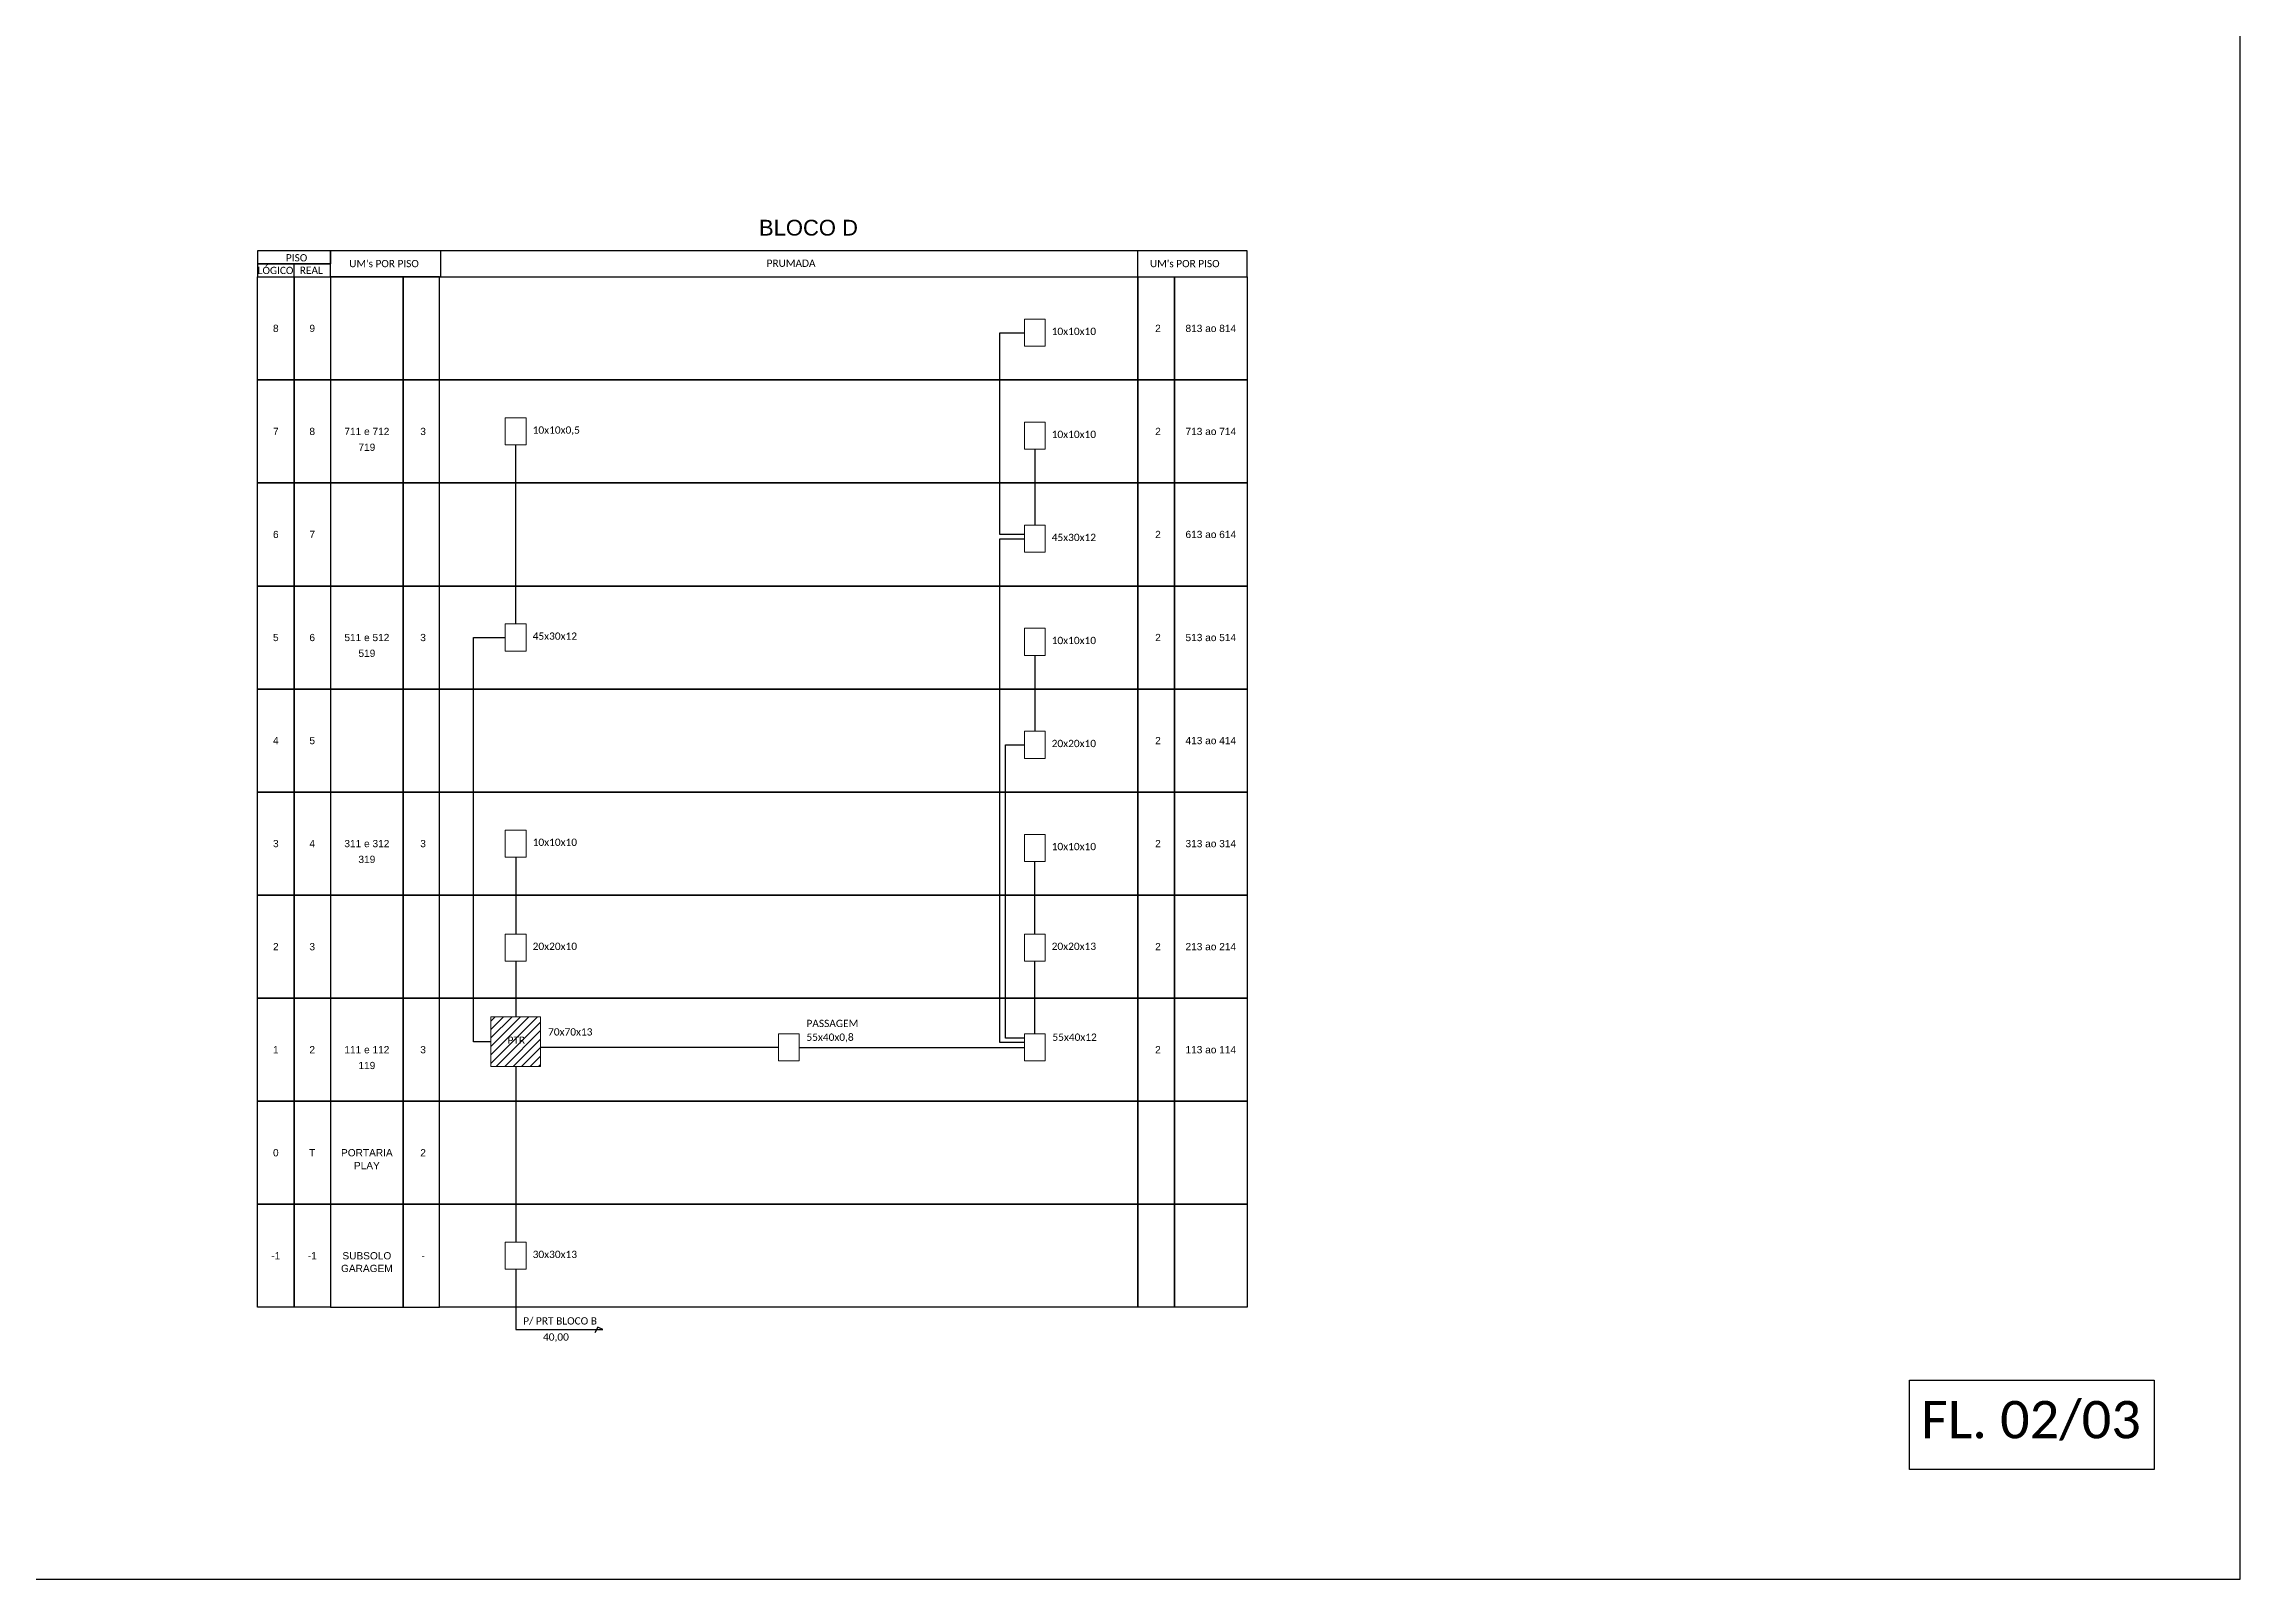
# Model space of a CAD drawing. Extents: x -89 to 749, y -559 to 1299.
# Drawn here: x 330.5 to 749.2, y 77.4 to 370.1 of the extents above; entities that cross this region are included whole.
import ezdxf
from ezdxf.enums import TextEntityAlignment as Align

# ---------------------------------------------------------------- set-up
doc = ezdxf.new("R2010")
doc.units = 0
doc.styles.add('ARIAL', font='arial.ttf')
doc.styles.add('WMF-Calibri0', font='CALIBRI.TTF')

msp = doc.modelspace()

# ---------------------------------------------------------------- hatches: boundary and pattern name
h = msp.add_hatch()
h.set_pattern_fill('ANSI31', color=1, scale=0.36)
h.set_pattern_definition([(45, (14.8991, 1787.3284), (-0.80822305, 0.80822305), [])])
h.paths.add_polyline_path([(425.22, 184.57), (415.73, 184.57), (415.73, 175.09), (425.22, 175.09)])
h.paths.add_polyline_path([(418.58, 179.07), (422.66, 179.07), (422.66, 181.16), (418.58, 181.16)], flags=24)

# ---------------------------------------------------------------- linework, layer by layer
for points in [[(-89.32, 77.37), (749.25, 77.37), (749.25, 671.37), (-89.32, 671.37), (-89.32, 77.37)], [(378.2, 325.65), (378.2, 328.12)], [(385.14, 325.65), (559.94, 325.65), (559.94, 330.59), (385.14, 330.59), (385.14, 330.59), (385.14, 328.12)], [(406.18, 325.65), (406.18, 330.59)], [(539.1, 325.65), (539.1, 330.59)]]:
    msp.add_lwpolyline(points)
for points in [[(371.25, 328.12), (385.14, 328.12), (385.14, 330.59), (371.25, 330.59)], [(371.25, 325.65), (385.14, 325.65), (385.14, 328.12), (371.25, 328.12)], [(371.25, 325.65), (378.2, 325.65), (378.2, 306), (371.25, 306)], [(378.2, 325.65), (385.14, 325.65), (385.14, 306), (378.2, 306)], [(399.03, 325.65), (385.14, 325.65), (385.14, 306), (399.03, 306)], [(405.97, 325.65), (399.03, 325.65), (399.03, 306), (405.97, 306)], [(405.97, 325.65), (539.11, 325.65), (539.11, 306), (405.97, 306)], [(539.11, 325.65), (546.05, 325.65), (546.05, 306), (539.11, 306)], [(546.05, 325.65), (559.94, 325.65), (559.94, 306), (546.05, 306)], [(371.25, 306), (378.2, 306), (378.2, 286.36), (371.25, 286.36)], [(378.2, 306), (385.14, 306), (385.14, 286.36), (378.2, 286.36)], [(399.03, 306), (385.14, 306), (385.14, 286.36), (399.03, 286.36)], [(405.97, 306), (399.03, 306), (399.03, 286.36), (405.97, 286.36)], [(405.97, 306), (539.11, 306), (539.11, 286.36), (405.97, 286.36)], [(539.11, 306), (546.05, 306), (546.05, 286.36), (539.11, 286.36)], [(546.05, 306), (559.94, 306), (559.94, 286.36), (546.05, 286.36)], [(371.25, 286.36), (378.2, 286.36), (378.2, 266.71), (371.25, 266.71)], [(378.2, 286.36), (385.14, 286.36), (385.14, 266.71), (378.2, 266.71)], [(399.03, 286.36), (385.14, 286.36), (385.14, 266.71), (399.03, 266.71)], [(405.97, 286.36), (399.03, 286.36), (399.03, 266.71), (405.97, 266.71)], [(405.97, 286.36), (539.11, 286.36), (539.11, 266.71), (405.97, 266.71)], [(539.11, 286.36), (546.05, 286.36), (546.05, 266.71), (539.11, 266.71)], [(546.05, 286.36), (559.94, 286.36), (559.94, 266.71), (546.05, 266.71)], [(371.25, 266.71), (378.2, 266.71), (378.2, 247.07), (371.25, 247.07)], [(378.2, 266.71), (385.14, 266.71), (385.14, 247.07), (378.2, 247.07)], [(399.03, 266.71), (385.14, 266.71), (385.14, 247.07), (399.03, 247.07)], [(405.97, 266.71), (399.03, 266.71), (399.03, 247.07), (405.97, 247.07)], [(405.97, 266.71), (539.11, 266.71), (539.11, 247.07), (405.97, 247.07)], [(539.11, 266.71), (546.05, 266.71), (546.05, 247.07), (539.11, 247.07)], [(546.05, 266.71), (559.94, 266.71), (559.94, 247.07), (546.05, 247.07)], [(371.25, 247.07), (378.2, 247.07), (378.2, 227.42), (371.25, 227.42)], [(378.2, 247.07), (385.14, 247.07), (385.14, 227.42), (378.2, 227.42)], [(399.03, 247.07), (385.14, 247.07), (385.14, 227.42), (399.03, 227.42)], [(405.97, 247.07), (399.03, 247.07), (399.03, 227.42), (405.97, 227.42)], [(405.97, 247.07), (539.11, 247.07), (539.11, 227.42), (405.97, 227.42)], [(539.11, 247.07), (546.05, 247.07), (546.05, 227.42), (539.11, 227.42)], [(546.05, 247.07), (559.94, 247.07), (559.94, 227.42), (546.05, 227.42)], [(371.25, 227.42), (378.2, 227.42), (378.2, 207.77), (371.25, 207.77)], [(378.2, 227.42), (385.14, 227.42), (385.14, 207.77), (378.2, 207.77)], [(399.03, 227.42), (385.14, 227.42), (385.14, 207.77), (399.03, 207.77)], [(405.97, 227.42), (399.03, 227.42), (399.03, 207.77), (405.97, 207.77)], [(405.97, 227.42), (539.11, 227.42), (539.11, 207.77), (405.97, 207.77)], [(539.11, 227.42), (546.05, 227.42), (546.05, 207.77), (539.11, 207.77)], [(546.05, 227.42), (559.94, 227.42), (559.94, 207.77), (546.05, 207.77)], [(371.25, 207.77), (378.2, 207.77), (378.2, 188.13), (371.25, 188.13)], [(378.2, 207.77), (385.14, 207.77), (385.14, 188.13), (378.2, 188.13)], [(399.03, 207.77), (385.14, 207.77), (385.14, 188.13), (399.03, 188.13)], [(405.97, 207.77), (399.03, 207.77), (399.03, 188.13), (405.97, 188.13)], [(405.97, 207.77), (539.11, 207.77), (539.11, 188.13), (405.97, 188.13)], [(539.11, 207.77), (546.05, 207.77), (546.05, 188.13), (539.11, 188.13)], [(546.05, 207.77), (559.94, 207.77), (559.94, 188.13), (546.05, 188.13)], [(371.25, 188.13), (378.2, 188.13), (378.2, 168.48), (371.25, 168.48)], [(378.2, 188.13), (385.14, 188.13), (385.14, 168.48), (378.2, 168.48)], [(399.03, 188.13), (385.14, 188.13), (385.14, 168.48), (399.03, 168.48)], [(405.97, 188.13), (399.03, 188.13), (399.03, 168.48), (405.97, 168.48)], [(405.97, 188.13), (539.11, 188.13), (539.11, 168.48), (405.97, 168.48)], [(539.11, 188.13), (546.05, 188.13), (546.05, 168.48), (539.11, 168.48)], [(546.05, 188.13), (559.94, 188.13), (559.94, 168.48), (546.05, 168.48)], [(371.25, 168.48), (378.2, 168.48), (378.2, 148.83), (371.25, 148.83)], [(378.2, 168.48), (385.14, 168.48), (385.14, 148.83), (378.2, 148.83)], [(399.03, 168.48), (385.14, 168.48), (385.14, 148.83), (399.03, 148.83)], [(405.97, 168.48), (399.03, 168.48), (399.03, 148.83), (405.97, 148.83)], [(405.97, 168.48), (539.11, 168.48), (539.11, 148.83), (405.97, 148.83)], [(539.11, 168.48), (546.05, 168.48), (546.05, 148.83), (539.11, 148.83)], [(546.05, 168.48), (559.94, 168.48), (559.94, 148.83), (546.05, 148.83)], [(371.25, 148.83), (378.2, 148.83), (378.2, 129.19), (371.25, 129.19)], [(378.2, 148.83), (385.14, 148.83), (385.14, 129.19), (378.2, 129.19)], [(399.03, 148.83), (385.14, 148.83), (385.14, 129.19), (399.03, 129.19)], [(405.97, 148.83), (399.03, 148.83), (399.03, 129.19), (405.97, 129.19)], [(405.97, 148.83), (539.11, 148.83), (539.11, 129.19), (405.97, 129.19)], [(539.11, 148.83), (546.05, 148.83), (546.05, 129.19), (539.11, 129.19)], [(546.05, 148.83), (559.94, 148.83), (559.94, 129.19), (546.05, 129.19)], [(686.22, 115.31), (732.87, 115.31), (732.87, 98.27), (686.22, 98.27)]]:
    msp.add_lwpolyline(points, close=True)
at = {"color": 3}
for points in [[(517.45, 276.51), (512.76, 276.51), (512.76, 315), (517.45, 315)], [(420.48, 259.48), (420.48, 293.6)], [(519.44, 292.77), (519.44, 278.3)], [(517.45, 179.68), (512.76, 179.68), (512.76, 275.71), (517.45, 275.71)], [(415.73, 179.83), (412.4, 179.83), (412.4, 256.89), (418.49, 256.89)], [(519.44, 253.48), (519.44, 239.01)], [(517.45, 180.47), (513.85, 180.47), (513.85, 236.42), (517.45, 236.42)], [(420.48, 215.01), (420.48, 200.34)], [(519.44, 200.34), (519.44, 214.19)], [(420.48, 195.17), (420.48, 184.57)], [(519.44, 181.32), (519.44, 195.17)], [(470.55, 178.74), (425.22, 178.74)], [(474.53, 178.74), (517.45, 178.74)], [(420.48, 175.09), (420.48, 141.6)]]:
    msp.add_lwpolyline(points, dxfattribs=at)
at = {"color": 0, "lineweight": 0}
for points in [[(517.45, 317.59), (521.43, 317.59), (521.43, 312.42), (517.45, 312.42)], [(418.49, 298.77), (422.46, 298.77), (422.46, 293.6), (418.49, 293.6)], [(517.45, 297.94), (521.43, 297.94), (521.43, 292.77), (517.45, 292.77)], [(517.45, 258.65), (521.43, 258.65), (521.43, 253.48), (517.45, 253.48)], [(517.45, 239.01), (521.43, 239.01), (521.43, 233.83), (517.45, 233.83)], [(418.49, 220.18), (422.46, 220.18), (422.46, 215.01), (418.49, 215.01)], [(517.45, 219.36), (521.43, 219.36), (521.43, 214.19), (517.45, 214.19)], [(418.49, 200.34), (422.46, 200.34), (422.46, 195.17), (418.49, 195.17)], [(517.45, 200.34), (521.43, 200.34), (521.43, 195.17), (517.45, 195.17)], [(470.55, 181.32), (474.53, 181.32), (474.53, 176.15), (470.55, 176.15)], [(517.45, 181.32), (521.43, 181.32), (521.43, 176.15), (517.45, 176.15)], [(418.49, 141.6), (422.46, 141.6), (422.46, 136.43), (418.49, 136.43)]]:
    msp.add_lwpolyline(points, close=True, dxfattribs=at)
at = {"color": 1, "lineweight": 0}
for points in [[(517.45, 278.3), (521.43, 278.3), (521.43, 273.13), (517.45, 273.13)], [(418.49, 259.48), (422.46, 259.48), (422.46, 254.3), (418.49, 254.3)], [(415.73, 184.57), (425.22, 184.57), (425.22, 175.09), (415.73, 175.09)]]:
    msp.add_lwpolyline(points, close=True, dxfattribs=at)
at = {"color": 10}
msp.add_lwpolyline([(420.48, 136.43), (420.48, 124.93), (437.1, 124.93), (436.12, 125.42), (435.55, 124.3)], dxfattribs=at)

# ---------------------------------------------------------------- texts
at = {"color": 2, "style": 'ARIAL'}
msp.add_text('BLOCO D', height=3, dxfattribs=at).set_placement((476.29, 335.03), align=Align.MIDDLE_CENTER)
at = {"style": 'WMF-Calibri0'}
for s, height, p in [('  LÓGICO', 1.38, (370.31, 326.19)), ('     PISO', 1.38, (374.23, 328.6)), ('    REAL', 1.38, (377.36, 326.22)), ("UM's POR PISO", 1.38, (388.72, 327.49)), ('PRUMADA', 1.38, (468.32, 327.56)), ("UM's POR PISO", 1.38, (541.4, 327.49)), ('10x10x10', 1.39, (522.66, 314.57)), ('10x10x0,5', 1.39, (423.7, 295.75)), ('10x10x10', 1.39, (522.66, 294.93)), ('10x10x10', 1.39, (522.66, 255.63)), ('20x20x10', 1.39, (522.66, 235.99)), ('10x10x10', 1.39, (423.7, 217.16)), ('10x10x10', 1.39, (522.66, 216.34)), ('20x20x10', 1.39, (423.7, 197.32)), ('20x20x13', 1.39, (522.66, 197.32)), ('PTR', 1.39, (418.92, 179.42)), ('70x70x13', 1.39, (426.64, 181)), ('55x40x0,8', 1.39, (475.9, 179.99)), ('PASSAGEM', 1.39, (475.9, 182.62)), ('55x40x12', 1.39, (522.8, 179.99)), ('30x30x13', 1.39, (423.7, 138.58))]:
    msp.add_text(s, height=height, dxfattribs=at).set_placement(p)
at = {"style": 'ARIAL'}
for s, p in [('8', (374.73, 315.83)), ('9', (381.67, 315.83)), ('2', (542.93, 315.83)), ('813 ao 814', (553, 315.83)), ('7', (374.73, 296.18)), ('8', (381.67, 296.18)), ('711 e 712', (392.09, 296.18)), ('719', (392.09, 293.17)), ('3', (402.81, 296.18)), ('2', (542.93, 296.18)), ('713 ao 714', (553, 296.18)), ('6', (374.73, 276.54)), ('7', (381.67, 276.54)), ('2', (542.93, 276.54)), ('613 ao 614', (553, 276.54)), ('5', (374.73, 256.89)), ('6', (381.67, 256.89)), ('511 e 512', (392.09, 256.89)), ('3', (402.81, 256.89)), ('2', (542.93, 256.89)), ('513 ao 514', (553, 256.89)), ('519', (392.09, 253.88)), ('4', (374.73, 237.24)), ('5', (381.67, 237.24)), ('2', (542.93, 237.24)), ('413 ao 414', (553, 237.24)), ('3', (374.73, 217.6)), ('4', (381.67, 217.6)), ('311 e 312', (392.09, 217.6)), ('3', (402.81, 217.6)), ('2', (542.93, 217.6)), ('313 ao 314', (553, 217.6)), ('319', (392.09, 214.59)), ('2', (374.73, 197.95)), ('3', (381.67, 197.95)), ('2', (542.93, 197.95)), ('213 ao 214', (553, 197.95)), ('1', (374.73, 178.3)), ('2', (381.67, 178.3)), ('111 e 112', (392.09, 178.3)), ('119', (392.09, 175.29)), ('3', (402.81, 178.3)), ('2', (542.93, 178.3)), ('113 ao 114', (553, 178.3)), ('0', (374.73, 158.66)), ('T', (381.67, 158.66)), ('PORTARIA', (392.09, 158.66)), ('2', (402.81, 158.66)), ('PLAY', (392.09, 156.19)), ('-1', (374.73, 139.01)), ('-1', (381.67, 139.01)), ('SUBSOLO', (392.09, 139.01)), ('-', (402.81, 139.01)), ('GARAGEM', (392.09, 136.6))]:
    msp.add_text(s, height=1.38, dxfattribs=at).set_placement(p, align=Align.MIDDLE_CENTER)
at = {"color": 1, "style": 'WMF-Calibri0'}
for s, height, p in [('45x30x12', 1.39, (522.66, 275.28)), ('45x30x12', 1.39, (423.7, 256.46)), ('FL. 02/03', 7.131, (688.4, 104.2))]:
    msp.add_text(s, height=height, dxfattribs=at).set_placement(p)
at = {"color": 10, "style": 'WMF-Calibri0'}
msp.add_text('P/ PRT BLOCO B', height=1.3902, dxfattribs=at).set_placement((421.89, 125.9))
at = {"color": 7, "style": 'WMF-Calibri0'}
msp.add_text('40,00', height=1.39, dxfattribs=at).set_placement((425.67, 122.83))

doc.saveas('drawing.dxf')
